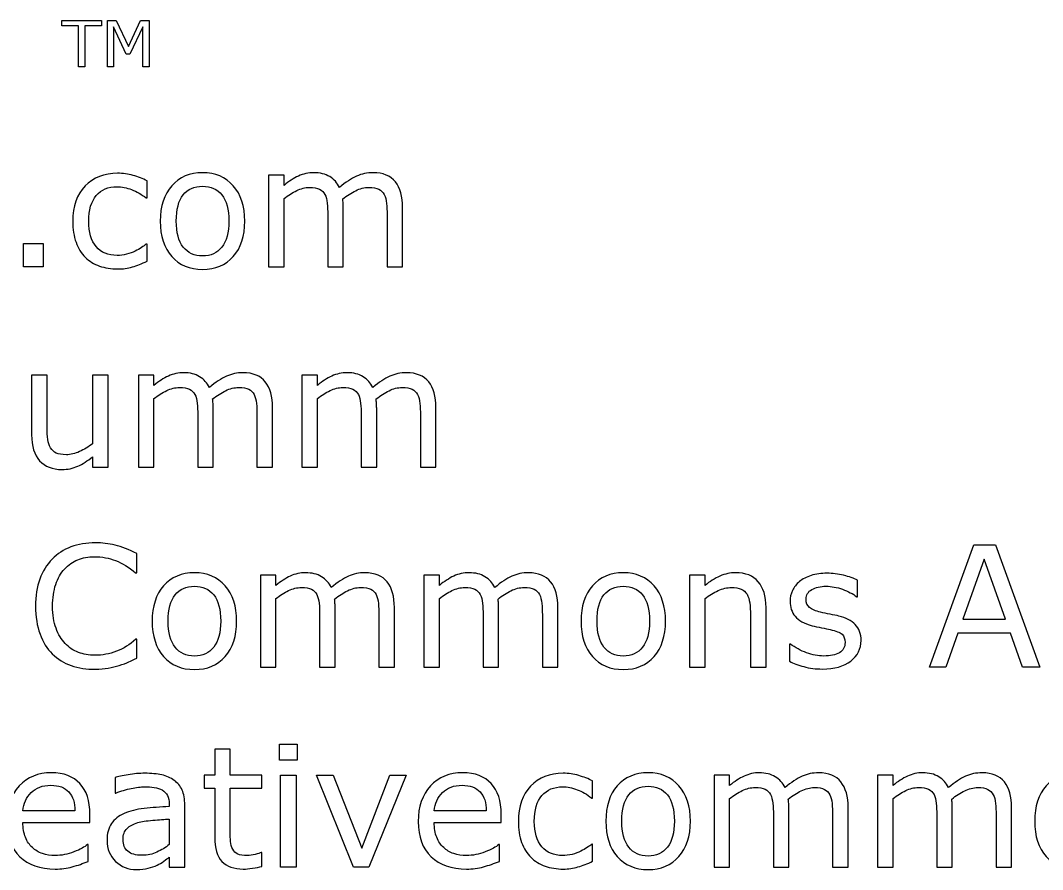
# Model space of a CAD drawing. Extents: x -419 to 481, y -215 to 497.
# Drawn here: x -386.21 to -341.14, y -110.32 to -72.88 of the extents above; entities that cross this region are included whole.
import ezdxf

# ---------------------------------------------------------------- set-up
doc = ezdxf.new("R2010")
doc.units = 0
doc.header["$MEASUREMENT"] = 0
doc.layers.add('LAYER_1_0', color=160, linetype='Continuous')

# ---------------------------------------------------------------- blocks, each defined once
blk = doc.blocks.new('AI9-BLK1')
at = {"layer": 'LAYER_1_0', "color": 7}
for points in [[(-103.307, 17.396), (-104.04, 17.396), (-104.04, 15.588), (-104.315, 15.588), (-104.315, 17.396), (-105.049, 17.396), (-105.049, 17.639), (-103.307, 17.639), (-103.307, 17.396)], [(-101.204, 15.588), (-101.479, 15.588), (-101.479, 17.355), (-102.051, 16.151), (-102.213, 16.151), (-102.78, 17.355), (-102.78, 15.588), (-103.034, 15.588), (-103.034, 17.639), (-102.663, 17.639), (-102.115, 16.495), (-101.586, 17.639), (-101.204, 17.639), (-101.204, 15.588)], [(-105.878, 6.769), (-106.738, 6.769), (-106.738, 7.805), (-105.878, 7.805), (-105.878, 6.769)], [(-61.939, -10.87), (-62.701, -10.87), (-63.226, -9.371), (-65.549, -9.371), (-66.073, -10.87), (-66.801, -10.87), (-64.846, -5.479), (-63.894, -5.479), (-61.939, -10.87)], [(-63.45, -8.753), (-64.387, -6.113), (-65.329, -8.753), (-63.45, -8.753)], [(-94.677, -14.971), (-95.449, -14.971), (-95.449, -14.265), (-94.677, -14.265), (-94.677, -14.971)], [(-94.722, -19.689), (-95.405, -19.689), (-95.405, -15.643), (-94.722, -15.643), (-94.722, -19.689)], [(-89.878, -15.643), (-91.514, -19.689), (-92.198, -19.689), (-93.824, -15.643), (-93.088, -15.643), (-91.832, -18.864), (-90.591, -15.643), (-89.878, -15.643)]]:
    blk.add_lwpolyline(points, dxfattribs=at)
for points, knots in [([(-101.298, 7.024), (-101.525, 6.915), (-101.74, 6.831), (-101.943, 6.771), (-102.147, 6.711), (-102.363, 6.681), (-102.592, 6.681), (-102.884, 6.681), (-103.151, 6.724), (-103.394, 6.809), (-103.637, 6.895), (-103.846, 7.024), (-104.019, 7.198), (-104.196, 7.371), (-104.331, 7.591), (-104.428, 7.856), (-104.524, 8.12), (-104.572, 8.43), (-104.572, 8.785), (-104.572, 9.445), (-104.391, 9.963), (-104.029, 10.339), (-103.666, 10.715), (-103.187, 10.903), (-102.592, 10.903), (-102.361, 10.903), (-102.133, 10.87), (-101.911, 10.806), (-101.688, 10.74), (-101.484, 10.661), (-101.298, 10.567), (-101.298, 10.567), (-101.298, 9.812), (-101.298, 9.812), (-101.298, 9.812), (-101.334, 9.812), (-101.334, 9.812), (-101.541, 9.971), (-101.755, 10.093), (-101.976, 10.179), (-102.196, 10.265), (-102.411, 10.308), (-102.62, 10.308), (-103.006, 10.308), (-103.31, 10.179), (-103.533, 9.921), (-103.755, 9.662), (-103.867, 9.284), (-103.867, 8.785), (-103.867, 8.3), (-103.758, 7.927), (-103.54, 7.667), (-103.322, 7.406), (-103.015, 7.276), (-102.62, 7.276), (-102.483, 7.276), (-102.343, 7.294), (-102.202, 7.329), (-102.06, 7.365), (-101.931, 7.411), (-101.818, 7.469), (-101.72, 7.519), (-101.627, 7.572), (-101.54, 7.628), (-101.453, 7.684), (-101.385, 7.732), (-101.334, 7.772), (-101.334, 7.772), (-101.298, 7.772), (-101.298, 7.772), (-101.298, 7.772), (-101.298, 7.024), (-101.298, 7.024)], [0, 0, 0, 0, 1, 1, 1, 2, 2, 2, 3, 3, 3, 4, 4, 4, 5, 5, 5, 6, 6, 6, 7, 7, 7, 8, 8, 8, 9, 9, 9, 10, 10, 10, 11, 11, 11, 12, 12, 12, 13, 13, 13, 14, 14, 14, 15, 15, 15, 16, 16, 16, 17, 17, 17, 18, 18, 18, 19, 19, 19, 20, 20, 20, 21, 21, 21, 22, 22, 22, 23, 23, 23, 24, 24, 24, 24]), ([(-96.986, 8.79), (-96.986, 8.131), (-97.155, 7.611), (-97.493, 7.23), (-97.83, 6.849), (-98.282, 6.659), (-98.848, 6.659), (-99.419, 6.659), (-99.873, 6.849), (-100.208, 7.23), (-100.544, 7.611), (-100.713, 8.131), (-100.713, 8.79), (-100.713, 9.449), (-100.544, 9.969), (-100.208, 10.351), (-99.873, 10.734), (-99.419, 10.925), (-98.848, 10.925), (-98.282, 10.925), (-97.83, 10.734), (-97.493, 10.351), (-97.155, 9.969), (-96.986, 9.449), (-96.986, 8.79)], [0, 0, 0, 0, 1, 1, 1, 2, 2, 2, 3, 3, 3, 4, 4, 4, 5, 5, 5, 6, 6, 6, 7, 7, 7, 8, 8, 8, 8]), ([(-90.031, 6.769), (-90.031, 6.769), (-90.715, 6.769), (-90.715, 6.769), (-90.715, 6.769), (-90.715, 9.07), (-90.715, 9.07), (-90.715, 9.244), (-90.723, 9.411), (-90.739, 9.573), (-90.754, 9.734), (-90.787, 9.864), (-90.838, 9.96), (-90.894, 10.063), (-90.973, 10.142), (-91.077, 10.195), (-91.181, 10.248), (-91.331, 10.275), (-91.526, 10.275), (-91.717, 10.275), (-91.908, 10.227), (-92.098, 10.132), (-92.289, 10.037), (-92.479, 9.915), (-92.67, 9.768), (-92.663, 9.713), (-92.657, 9.648), (-92.652, 9.574), (-92.647, 9.501), (-92.644, 9.428), (-92.644, 9.356), (-92.644, 9.356), (-92.644, 6.769), (-92.644, 6.769), (-92.644, 6.769), (-93.328, 6.769), (-93.328, 6.769), (-93.328, 6.769), (-93.328, 9.07), (-93.328, 9.07), (-93.328, 9.248), (-93.336, 9.418), (-93.352, 9.578), (-93.367, 9.739), (-93.4, 9.867), (-93.451, 9.964), (-93.507, 10.067), (-93.586, 10.145), (-93.69, 10.197), (-93.793, 10.249), (-93.944, 10.275), (-94.139, 10.275), (-94.325, 10.275), (-94.511, 10.229), (-94.698, 10.137), (-94.885, 10.046), (-95.072, 9.928), (-95.257, 9.786), (-95.257, 9.786), (-95.257, 6.769), (-95.257, 6.769), (-95.257, 6.769), (-95.94, 6.769), (-95.94, 6.769), (-95.94, 6.769), (-95.94, 10.815), (-95.94, 10.815), (-95.94, 10.815), (-95.257, 10.815), (-95.257, 10.815), (-95.257, 10.815), (-95.257, 10.366), (-95.257, 10.366), (-95.045, 10.541), (-94.832, 10.678), (-94.621, 10.777), (-94.41, 10.876), (-94.185, 10.925), (-93.946, 10.925), (-93.67, 10.925), (-93.437, 10.867), (-93.244, 10.752), (-93.052, 10.636), (-92.909, 10.476), (-92.815, 10.272), (-92.539, 10.502), (-92.288, 10.669), (-92.061, 10.772), (-91.834, 10.874), (-91.591, 10.925), (-91.333, 10.925), (-90.889, 10.925), (-90.561, 10.79), (-90.349, 10.521), (-90.137, 10.252), (-90.031, 9.876), (-90.031, 9.394), (-90.031, 9.394), (-90.031, 6.769), (-90.031, 6.769)], [0, 0, 0, 0, 1, 1, 1, 2, 2, 2, 3, 3, 3, 4, 4, 4, 5, 5, 5, 6, 6, 6, 7, 7, 7, 8, 8, 8, 9, 9, 9, 10, 10, 10, 11, 11, 11, 12, 12, 12, 13, 13, 13, 14, 14, 14, 15, 15, 15, 16, 16, 16, 17, 17, 17, 18, 18, 18, 19, 19, 19, 20, 20, 20, 21, 21, 21, 22, 22, 22, 23, 23, 23, 24, 24, 24, 25, 25, 25, 26, 26, 26, 27, 27, 27, 28, 28, 28, 29, 29, 29, 30, 30, 30, 31, 31, 31, 32, 32, 32, 33, 33, 33, 33]), ([(-97.692, 8.79), (-97.692, 9.31), (-97.794, 9.697), (-97.998, 9.95), (-98.202, 10.203), (-98.486, 10.33), (-98.848, 10.33), (-99.215, 10.33), (-99.5, 10.203), (-99.703, 9.95), (-99.906, 9.697), (-100.007, 9.31), (-100.007, 8.79), (-100.007, 8.286), (-99.905, 7.904), (-99.701, 7.644), (-99.497, 7.384), (-99.213, 7.254), (-98.848, 7.254), (-98.488, 7.254), (-98.205, 7.383), (-98, 7.641), (-97.795, 7.899), (-97.692, 8.282), (-97.692, 8.79)], [0, 0, 0, 0, 1, 1, 1, 2, 2, 2, 3, 3, 3, 4, 4, 4, 5, 5, 5, 6, 6, 6, 7, 7, 7, 8, 8, 8, 8]), ([(-103.011, -2.051), (-103.011, -2.051), (-103.695, -2.051), (-103.695, -2.051), (-103.695, -2.051), (-103.695, -1.6), (-103.695, -1.6), (-103.923, -1.781), (-104.142, -1.919), (-104.351, -2.016), (-104.56, -2.112), (-104.791, -2.161), (-105.043, -2.161), (-105.466, -2.161), (-105.795, -2.031), (-106.031, -1.772), (-106.267, -1.512), (-106.385, -1.131), (-106.385, -0.629), (-106.385, -0.629), (-106.385, 1.995), (-106.385, 1.995), (-106.385, 1.995), (-105.701, 1.995), (-105.701, 1.995), (-105.701, 1.995), (-105.701, -0.306), (-105.701, -0.306), (-105.701, -0.511), (-105.691, -0.686), (-105.672, -0.832), (-105.653, -0.978), (-105.612, -1.103), (-105.549, -1.206), (-105.485, -1.313), (-105.401, -1.39), (-105.298, -1.438), (-105.195, -1.486), (-105.045, -1.51), (-104.849, -1.51), (-104.674, -1.51), (-104.483, -1.465), (-104.275, -1.373), (-104.068, -1.281), (-103.874, -1.164), (-103.695, -1.022), (-103.695, -1.022), (-103.695, 1.995), (-103.695, 1.995), (-103.695, 1.995), (-103.011, 1.995), (-103.011, 1.995), (-103.011, 1.995), (-103.011, -2.051), (-103.011, -2.051)], [0, 0, 0, 0, 1, 1, 1, 2, 2, 2, 3, 3, 3, 4, 4, 4, 5, 5, 5, 6, 6, 6, 7, 7, 7, 8, 8, 8, 9, 9, 9, 10, 10, 10, 11, 11, 11, 12, 12, 12, 13, 13, 13, 14, 14, 14, 15, 15, 15, 16, 16, 16, 17, 17, 17, 18, 18, 18, 18]), ([(-95.765, -2.051), (-95.765, -2.051), (-96.449, -2.051), (-96.449, -2.051), (-96.449, -2.051), (-96.449, 0.25), (-96.449, 0.25), (-96.449, 0.424), (-96.456, 0.592), (-96.472, 0.753), (-96.488, 0.915), (-96.521, 1.044), (-96.572, 1.141), (-96.627, 1.244), (-96.707, 1.323), (-96.811, 1.376), (-96.915, 1.429), (-97.064, 1.455), (-97.259, 1.455), (-97.45, 1.455), (-97.641, 1.407), (-97.831, 1.312), (-98.022, 1.217), (-98.213, 1.096), (-98.403, 0.949), (-98.396, 0.893), (-98.39, 0.829), (-98.385, 0.755), (-98.38, 0.681), (-98.378, 0.609), (-98.378, 0.536), (-98.378, 0.536), (-98.378, -2.051), (-98.378, -2.051), (-98.378, -2.051), (-99.062, -2.051), (-99.062, -2.051), (-99.062, -2.051), (-99.062, 0.25), (-99.062, 0.25), (-99.062, 0.429), (-99.069, 0.598), (-99.085, 0.759), (-99.101, 0.919), (-99.134, 1.048), (-99.184, 1.144), (-99.24, 1.248), (-99.32, 1.325), (-99.423, 1.377), (-99.527, 1.429), (-99.677, 1.455), (-99.872, 1.455), (-100.058, 1.455), (-100.245, 1.409), (-100.431, 1.318), (-100.619, 1.226), (-100.805, 1.109), (-100.991, 0.967), (-100.991, 0.967), (-100.991, -2.051), (-100.991, -2.051), (-100.991, -2.051), (-101.674, -2.051), (-101.674, -2.051), (-101.674, -2.051), (-101.674, 1.995), (-101.674, 1.995), (-101.674, 1.995), (-100.991, 1.995), (-100.991, 1.995), (-100.991, 1.995), (-100.991, 1.547), (-100.991, 1.547), (-100.778, 1.722), (-100.566, 1.859), (-100.355, 1.958), (-100.143, 2.056), (-99.918, 2.106), (-99.679, 2.106), (-99.403, 2.106), (-99.17, 2.048), (-98.978, 1.932), (-98.785, 1.817), (-98.643, 1.657), (-98.548, 1.452), (-98.273, 1.683), (-98.022, 1.85), (-97.795, 1.952), (-97.568, 2.054), (-97.325, 2.106), (-97.066, 2.106), (-96.622, 2.106), (-96.294, 1.971), (-96.082, 1.702), (-95.871, 1.433), (-95.765, 1.057), (-95.765, 0.574), (-95.765, 0.574), (-95.765, -2.051), (-95.765, -2.051)], [0, 0, 0, 0, 1, 1, 1, 2, 2, 2, 3, 3, 3, 4, 4, 4, 5, 5, 5, 6, 6, 6, 7, 7, 7, 8, 8, 8, 9, 9, 9, 10, 10, 10, 11, 11, 11, 12, 12, 12, 13, 13, 13, 14, 14, 14, 15, 15, 15, 16, 16, 16, 17, 17, 17, 18, 18, 18, 19, 19, 19, 20, 20, 20, 21, 21, 21, 22, 22, 22, 23, 23, 23, 24, 24, 24, 25, 25, 25, 26, 26, 26, 27, 27, 27, 28, 28, 28, 29, 29, 29, 30, 30, 30, 31, 31, 31, 32, 32, 32, 33, 33, 33, 33]), ([(-88.56, -2.051), (-88.56, -2.051), (-89.243, -2.051), (-89.243, -2.051), (-89.243, -2.051), (-89.243, 0.25), (-89.243, 0.25), (-89.243, 0.424), (-89.251, 0.592), (-89.267, 0.753), (-89.282, 0.915), (-89.315, 1.044), (-89.366, 1.141), (-89.422, 1.244), (-89.502, 1.323), (-89.605, 1.376), (-89.709, 1.429), (-89.858, 1.455), (-90.053, 1.455), (-90.244, 1.455), (-90.435, 1.407), (-90.625, 1.312), (-90.816, 1.217), (-91.007, 1.096), (-91.197, 0.949), (-91.19, 0.893), (-91.184, 0.829), (-91.179, 0.755), (-91.174, 0.681), (-91.172, 0.609), (-91.172, 0.536), (-91.172, 0.536), (-91.172, -2.051), (-91.172, -2.051), (-91.172, -2.051), (-91.856, -2.051), (-91.856, -2.051), (-91.856, -2.051), (-91.856, 0.25), (-91.856, 0.25), (-91.856, 0.429), (-91.863, 0.598), (-91.879, 0.759), (-91.895, 0.919), (-91.928, 1.048), (-91.979, 1.144), (-92.034, 1.248), (-92.114, 1.325), (-92.218, 1.377), (-92.322, 1.429), (-92.471, 1.455), (-92.666, 1.455), (-92.852, 1.455), (-93.039, 1.409), (-93.226, 1.318), (-93.413, 1.226), (-93.599, 1.109), (-93.785, 0.967), (-93.785, 0.967), (-93.785, -2.051), (-93.785, -2.051), (-93.785, -2.051), (-94.469, -2.051), (-94.469, -2.051), (-94.469, -2.051), (-94.469, 1.995), (-94.469, 1.995), (-94.469, 1.995), (-93.785, 1.995), (-93.785, 1.995), (-93.785, 1.995), (-93.785, 1.547), (-93.785, 1.547), (-93.572, 1.722), (-93.361, 1.859), (-93.149, 1.958), (-92.938, 2.056), (-92.712, 2.106), (-92.473, 2.106), (-92.198, 2.106), (-91.964, 2.048), (-91.772, 1.932), (-91.58, 1.817), (-91.437, 1.657), (-91.343, 1.452), (-91.067, 1.683), (-90.816, 1.85), (-90.589, 1.952), (-90.362, 2.054), (-90.119, 2.106), (-89.86, 2.106), (-89.416, 2.106), (-89.088, 1.971), (-88.877, 1.702), (-88.665, 1.433), (-88.56, 1.057), (-88.56, 0.574), (-88.56, 0.574), (-88.56, -2.051), (-88.56, -2.051)], [0, 0, 0, 0, 1, 1, 1, 2, 2, 2, 3, 3, 3, 4, 4, 4, 5, 5, 5, 6, 6, 6, 7, 7, 7, 8, 8, 8, 9, 9, 9, 10, 10, 10, 11, 11, 11, 12, 12, 12, 13, 13, 13, 14, 14, 14, 15, 15, 15, 16, 16, 16, 17, 17, 17, 18, 18, 18, 19, 19, 19, 20, 20, 20, 21, 21, 21, 22, 22, 22, 23, 23, 23, 24, 24, 24, 25, 25, 25, 26, 26, 26, 27, 27, 27, 28, 28, 28, 29, 29, 29, 30, 30, 30, 31, 31, 31, 32, 32, 32, 33, 33, 33, 33]), ([(-101.745, -10.482), (-101.878, -10.54), (-101.998, -10.594), (-102.105, -10.645), (-102.213, -10.695), (-102.353, -10.748), (-102.527, -10.803), (-102.673, -10.849), (-102.833, -10.888), (-103.006, -10.921), (-103.178, -10.953), (-103.368, -10.969), (-103.575, -10.969), (-103.965, -10.969), (-104.32, -10.914), (-104.64, -10.805), (-104.959, -10.695), (-105.237, -10.523), (-105.473, -10.289), (-105.704, -10.061), (-105.885, -9.77), (-106.015, -9.416), (-106.145, -9.063), (-106.21, -8.653), (-106.21, -8.185), (-106.21, -7.742), (-106.148, -7.346), (-106.023, -6.996), (-105.897, -6.647), (-105.716, -6.351), (-105.48, -6.111), (-105.251, -5.877), (-104.975, -5.699), (-104.65, -5.575), (-104.326, -5.453), (-103.967, -5.391), (-103.571, -5.391), (-103.282, -5.391), (-102.993, -5.426), (-102.705, -5.496), (-102.417, -5.566), (-102.097, -5.689), (-101.745, -5.865), (-101.745, -5.865), (-101.745, -6.714), (-101.745, -6.714), (-101.745, -6.714), (-101.8, -6.714), (-101.8, -6.714), (-102.096, -6.468), (-102.39, -6.289), (-102.681, -6.177), (-102.972, -6.064), (-103.284, -6.008), (-103.616, -6.008), (-103.888, -6.008), (-104.133, -6.052), (-104.351, -6.14), (-104.568, -6.228), (-104.763, -6.364), (-104.933, -6.55), (-105.1, -6.73), (-105.229, -6.958), (-105.322, -7.234), (-105.414, -7.51), (-105.461, -7.828), (-105.461, -8.189), (-105.461, -8.567), (-105.41, -8.892), (-105.308, -9.164), (-105.205, -9.436), (-105.073, -9.658), (-104.912, -9.829), (-104.743, -10.006), (-104.547, -10.138), (-104.322, -10.224), (-104.097, -10.309), (-103.859, -10.352), (-103.608, -10.352), (-103.265, -10.352), (-102.942, -10.293), (-102.641, -10.175), (-102.34, -10.058), (-102.059, -9.882), (-101.796, -9.646), (-101.796, -9.646), (-101.745, -9.646), (-101.745, -9.646), (-101.745, -9.646), (-101.745, -10.482), (-101.745, -10.482)], [0, 0, 0, 0, 1, 1, 1, 2, 2, 2, 3, 3, 3, 4, 4, 4, 5, 5, 5, 6, 6, 6, 7, 7, 7, 8, 8, 8, 9, 9, 9, 10, 10, 10, 11, 11, 11, 12, 12, 12, 13, 13, 13, 14, 14, 14, 15, 15, 15, 16, 16, 16, 17, 17, 17, 18, 18, 18, 19, 19, 19, 20, 20, 20, 21, 21, 21, 22, 22, 22, 23, 23, 23, 24, 24, 24, 25, 25, 25, 26, 26, 26, 27, 27, 27, 28, 28, 28, 29, 29, 29, 30, 30, 30, 30]), ([(-97.345, -8.849), (-97.345, -9.507), (-97.513, -10.028), (-97.85, -10.409), (-98.188, -10.79), (-98.64, -10.98), (-99.206, -10.98), (-99.777, -10.98), (-100.23, -10.79), (-100.566, -10.409), (-100.903, -10.028), (-101.071, -9.507), (-101.071, -8.849), (-101.071, -8.19), (-100.903, -7.67), (-100.566, -7.287), (-100.23, -6.905), (-99.777, -6.714), (-99.206, -6.714), (-98.64, -6.714), (-98.188, -6.905), (-97.85, -7.287), (-97.513, -7.67), (-97.345, -8.19), (-97.345, -8.849)], [0, 0, 0, 0, 1, 1, 1, 2, 2, 2, 3, 3, 3, 4, 4, 4, 5, 5, 5, 6, 6, 6, 7, 7, 7, 8, 8, 8, 8]), ([(-90.39, -10.87), (-90.39, -10.87), (-91.073, -10.87), (-91.073, -10.87), (-91.073, -10.87), (-91.073, -8.569), (-91.073, -8.569), (-91.073, -8.395), (-91.081, -8.228), (-91.097, -8.066), (-91.112, -7.905), (-91.146, -7.775), (-91.197, -7.679), (-91.252, -7.575), (-91.332, -7.497), (-91.436, -7.444), (-91.539, -7.391), (-91.688, -7.364), (-91.884, -7.364), (-92.075, -7.364), (-92.265, -7.412), (-92.456, -7.507), (-92.647, -7.602), (-92.837, -7.724), (-93.028, -7.871), (-93.02, -7.926), (-93.015, -7.991), (-93.01, -8.065), (-93.005, -8.138), (-93.002, -8.211), (-93.002, -8.283), (-93.002, -8.283), (-93.002, -10.87), (-93.002, -10.87), (-93.002, -10.87), (-93.686, -10.87), (-93.686, -10.87), (-93.686, -10.87), (-93.686, -8.569), (-93.686, -8.569), (-93.686, -8.391), (-93.694, -8.221), (-93.709, -8.06), (-93.725, -7.9), (-93.758, -7.772), (-93.809, -7.675), (-93.864, -7.572), (-93.944, -7.494), (-94.048, -7.442), (-94.152, -7.39), (-94.301, -7.364), (-94.497, -7.364), (-94.683, -7.364), (-94.869, -7.41), (-95.056, -7.502), (-95.243, -7.593), (-95.43, -7.71), (-95.615, -7.852), (-95.615, -7.852), (-95.615, -10.87), (-95.615, -10.87), (-95.615, -10.87), (-96.299, -10.87), (-96.299, -10.87), (-96.299, -10.87), (-96.299, -6.824), (-96.299, -6.824), (-96.299, -6.824), (-95.615, -6.824), (-95.615, -6.824), (-95.615, -6.824), (-95.615, -7.273), (-95.615, -7.273), (-95.403, -7.098), (-95.191, -6.96), (-94.979, -6.862), (-94.768, -6.763), (-94.542, -6.714), (-94.303, -6.714), (-94.028, -6.714), (-93.794, -6.772), (-93.603, -6.887), (-93.41, -7.003), (-93.267, -7.163), (-93.173, -7.367), (-92.898, -7.137), (-92.646, -6.97), (-92.42, -6.867), (-92.192, -6.765), (-91.95, -6.714), (-91.691, -6.714), (-91.246, -6.714), (-90.918, -6.849), (-90.707, -7.118), (-90.496, -7.387), (-90.39, -7.762), (-90.39, -8.245), (-90.39, -8.245), (-90.39, -10.87), (-90.39, -10.87)], [0, 0, 0, 0, 1, 1, 1, 2, 2, 2, 3, 3, 3, 4, 4, 4, 5, 5, 5, 6, 6, 6, 7, 7, 7, 8, 8, 8, 9, 9, 9, 10, 10, 10, 11, 11, 11, 12, 12, 12, 13, 13, 13, 14, 14, 14, 15, 15, 15, 16, 16, 16, 17, 17, 17, 18, 18, 18, 19, 19, 19, 20, 20, 20, 21, 21, 21, 22, 22, 22, 23, 23, 23, 24, 24, 24, 25, 25, 25, 26, 26, 26, 27, 27, 27, 28, 28, 28, 29, 29, 29, 30, 30, 30, 31, 31, 31, 32, 32, 32, 33, 33, 33, 33]), ([(-83.184, -10.87), (-83.184, -10.87), (-83.867, -10.87), (-83.867, -10.87), (-83.867, -10.87), (-83.867, -8.569), (-83.867, -8.569), (-83.867, -8.395), (-83.876, -8.228), (-83.891, -8.066), (-83.907, -7.905), (-83.94, -7.775), (-83.991, -7.679), (-84.046, -7.575), (-84.126, -7.497), (-84.23, -7.444), (-84.333, -7.391), (-84.483, -7.364), (-84.678, -7.364), (-84.869, -7.364), (-85.059, -7.412), (-85.25, -7.507), (-85.441, -7.602), (-85.631, -7.724), (-85.822, -7.871), (-85.815, -7.926), (-85.809, -7.991), (-85.804, -8.065), (-85.799, -8.138), (-85.797, -8.211), (-85.797, -8.283), (-85.797, -8.283), (-85.797, -10.87), (-85.797, -10.87), (-85.797, -10.87), (-86.48, -10.87), (-86.48, -10.87), (-86.48, -10.87), (-86.48, -8.569), (-86.48, -8.569), (-86.48, -8.391), (-86.488, -8.221), (-86.504, -8.06), (-86.519, -7.9), (-86.553, -7.772), (-86.603, -7.675), (-86.659, -7.572), (-86.739, -7.494), (-86.843, -7.442), (-86.946, -7.39), (-87.095, -7.364), (-87.291, -7.364), (-87.477, -7.364), (-87.663, -7.41), (-87.851, -7.502), (-88.037, -7.593), (-88.224, -7.71), (-88.409, -7.852), (-88.409, -7.852), (-88.409, -10.87), (-88.409, -10.87), (-88.409, -10.87), (-89.093, -10.87), (-89.093, -10.87), (-89.093, -10.87), (-89.093, -6.824), (-89.093, -6.824), (-89.093, -6.824), (-88.409, -6.824), (-88.409, -6.824), (-88.409, -6.824), (-88.409, -7.273), (-88.409, -7.273), (-88.197, -7.098), (-87.985, -6.96), (-87.773, -6.862), (-87.562, -6.763), (-87.337, -6.714), (-87.098, -6.714), (-86.823, -6.714), (-86.588, -6.772), (-86.397, -6.887), (-86.205, -7.003), (-86.061, -7.163), (-85.967, -7.367), (-85.692, -7.137), (-85.44, -6.97), (-85.214, -6.867), (-84.986, -6.765), (-84.744, -6.714), (-84.485, -6.714), (-84.04, -6.714), (-83.712, -6.849), (-83.501, -7.118), (-83.29, -7.387), (-83.184, -7.762), (-83.184, -8.245), (-83.184, -8.245), (-83.184, -10.87), (-83.184, -10.87)], [0, 0, 0, 0, 1, 1, 1, 2, 2, 2, 3, 3, 3, 4, 4, 4, 5, 5, 5, 6, 6, 6, 7, 7, 7, 8, 8, 8, 9, 9, 9, 10, 10, 10, 11, 11, 11, 12, 12, 12, 13, 13, 13, 14, 14, 14, 15, 15, 15, 16, 16, 16, 17, 17, 17, 18, 18, 18, 19, 19, 19, 20, 20, 20, 21, 21, 21, 22, 22, 22, 23, 23, 23, 24, 24, 24, 25, 25, 25, 26, 26, 26, 27, 27, 27, 28, 28, 28, 29, 29, 29, 30, 30, 30, 31, 31, 31, 32, 32, 32, 33, 33, 33, 33]), ([(-78.437, -8.849), (-78.437, -9.507), (-78.605, -10.028), (-78.943, -10.409), (-79.28, -10.79), (-79.732, -10.98), (-80.298, -10.98), (-80.869, -10.98), (-81.323, -10.79), (-81.658, -10.409), (-81.995, -10.028), (-82.163, -9.507), (-82.163, -8.849), (-82.163, -8.19), (-81.995, -7.67), (-81.658, -7.287), (-81.323, -6.905), (-80.869, -6.714), (-80.298, -6.714), (-79.732, -6.714), (-79.28, -6.905), (-78.943, -7.287), (-78.605, -7.67), (-78.437, -8.19), (-78.437, -8.849)], [0, 0, 0, 0, 1, 1, 1, 2, 2, 2, 3, 3, 3, 4, 4, 4, 5, 5, 5, 6, 6, 6, 7, 7, 7, 8, 8, 8, 8]), ([(-74.006, -10.87), (-74.006, -10.87), (-74.69, -10.87), (-74.69, -10.87), (-74.69, -10.87), (-74.69, -8.569), (-74.69, -8.569), (-74.69, -8.383), (-74.701, -8.209), (-74.722, -8.046), (-74.744, -7.883), (-74.783, -7.756), (-74.841, -7.664), (-74.901, -7.563), (-74.987, -7.488), (-75.1, -7.438), (-75.213, -7.389), (-75.359, -7.364), (-75.539, -7.364), (-75.723, -7.364), (-75.916, -7.41), (-76.117, -7.502), (-76.319, -7.593), (-76.512, -7.71), (-76.696, -7.852), (-76.696, -7.852), (-76.696, -10.87), (-76.696, -10.87), (-76.696, -10.87), (-77.38, -10.87), (-77.38, -10.87), (-77.38, -10.87), (-77.38, -6.824), (-77.38, -6.824), (-77.38, -6.824), (-76.696, -6.824), (-76.696, -6.824), (-76.696, -6.824), (-76.696, -7.275), (-76.696, -7.275), (-76.485, -7.099), (-76.266, -6.962), (-76.04, -6.862), (-75.814, -6.763), (-75.582, -6.714), (-75.344, -6.714), (-74.909, -6.714), (-74.577, -6.845), (-74.349, -7.108), (-74.121, -7.371), (-74.006, -7.75), (-74.006, -8.245), (-74.006, -8.245), (-74.006, -10.87), (-74.006, -10.87)], [0, 0, 0, 0, 1, 1, 1, 2, 2, 2, 3, 3, 3, 4, 4, 4, 5, 5, 5, 6, 6, 6, 7, 7, 7, 8, 8, 8, 9, 9, 9, 10, 10, 10, 11, 11, 11, 12, 12, 12, 13, 13, 13, 14, 14, 14, 15, 15, 15, 16, 16, 16, 17, 17, 17, 18, 18, 18, 18]), ([(-69.814, -9.7), (-69.814, -10.068), (-69.967, -10.369), (-70.272, -10.605), (-70.576, -10.841), (-70.992, -10.958), (-71.519, -10.958), (-71.818, -10.958), (-72.091, -10.923), (-72.341, -10.852), (-72.59, -10.781), (-72.799, -10.703), (-72.967, -10.618), (-72.967, -10.618), (-72.967, -9.856), (-72.967, -9.856), (-72.967, -9.856), (-72.931, -9.856), (-72.931, -9.856), (-72.718, -10.018), (-72.481, -10.146), (-72.22, -10.242), (-71.959, -10.337), (-71.708, -10.385), (-71.469, -10.385), (-71.172, -10.385), (-70.939, -10.337), (-70.772, -10.241), (-70.604, -10.145), (-70.52, -9.993), (-70.52, -9.786), (-70.52, -9.628), (-70.565, -9.507), (-70.656, -9.426), (-70.747, -9.344), (-70.922, -9.275), (-71.18, -9.217), (-71.276, -9.195), (-71.401, -9.17), (-71.555, -9.141), (-71.71, -9.112), (-71.85, -9.081), (-71.976, -9.047), (-72.328, -8.953), (-72.578, -8.816), (-72.725, -8.634), (-72.872, -8.453), (-72.945, -8.23), (-72.945, -7.965), (-72.945, -7.8), (-72.911, -7.644), (-72.842, -7.497), (-72.774, -7.35), (-72.669, -7.219), (-72.53, -7.103), (-72.395, -6.99), (-72.224, -6.901), (-72.015, -6.835), (-71.807, -6.769), (-71.574, -6.736), (-71.316, -6.736), (-71.075, -6.736), (-70.832, -6.766), (-70.584, -6.825), (-70.338, -6.884), (-70.132, -6.957), (-69.969, -7.041), (-69.969, -7.041), (-69.969, -7.772), (-69.969, -7.772), (-69.969, -7.772), (-70.005, -7.772), (-70.005, -7.772), (-70.177, -7.642), (-70.387, -7.533), (-70.633, -7.443), (-70.88, -7.354), (-71.123, -7.309), (-71.36, -7.309), (-71.606, -7.309), (-71.814, -7.357), (-71.985, -7.451), (-72.155, -7.546), (-72.24, -7.688), (-72.24, -7.875), (-72.24, -8.041), (-72.189, -8.166), (-72.085, -8.25), (-71.985, -8.335), (-71.823, -8.403), (-71.597, -8.456), (-71.473, -8.485), (-71.334, -8.514), (-71.18, -8.542), (-71.025, -8.571), (-70.897, -8.598), (-70.794, -8.622), (-70.48, -8.694), (-70.239, -8.818), (-70.069, -8.993), (-69.9, -9.171), (-69.814, -9.407), (-69.814, -9.7)], [0, 0, 0, 0, 1, 1, 1, 2, 2, 2, 3, 3, 3, 4, 4, 4, 5, 5, 5, 6, 6, 6, 7, 7, 7, 8, 8, 8, 9, 9, 9, 10, 10, 10, 11, 11, 11, 12, 12, 12, 13, 13, 13, 14, 14, 14, 15, 15, 15, 16, 16, 16, 17, 17, 17, 18, 18, 18, 19, 19, 19, 20, 20, 20, 21, 21, 21, 22, 22, 22, 23, 23, 23, 24, 24, 24, 25, 25, 25, 26, 26, 26, 27, 27, 27, 28, 28, 28, 29, 29, 29, 30, 30, 30, 31, 31, 31, 32, 32, 32, 33, 33, 33, 34, 34, 34, 34]), ([(-98.05, -8.849), (-98.05, -8.329), (-98.152, -7.942), (-98.356, -7.689), (-98.56, -7.436), (-98.843, -7.309), (-99.206, -7.309), (-99.573, -7.309), (-99.858, -7.436), (-100.061, -7.689), (-100.264, -7.942), (-100.365, -8.329), (-100.365, -8.849), (-100.365, -9.352), (-100.263, -9.734), (-100.059, -9.995), (-99.855, -10.255), (-99.571, -10.385), (-99.206, -10.385), (-98.846, -10.385), (-98.563, -10.256), (-98.358, -9.998), (-98.153, -9.74), (-98.05, -9.357), (-98.05, -8.849)], [0, 0, 0, 0, 1, 1, 1, 2, 2, 2, 3, 3, 3, 4, 4, 4, 5, 5, 5, 6, 6, 6, 7, 7, 7, 8, 8, 8, 8]), ([(-79.142, -8.849), (-79.142, -8.329), (-79.244, -7.942), (-79.448, -7.689), (-79.652, -7.436), (-79.936, -7.309), (-80.298, -7.309), (-80.666, -7.309), (-80.95, -7.436), (-81.153, -7.689), (-81.356, -7.942), (-81.457, -8.329), (-81.457, -8.849), (-81.457, -9.352), (-81.355, -9.734), (-81.151, -9.995), (-80.947, -10.255), (-80.663, -10.385), (-80.298, -10.385), (-79.938, -10.385), (-79.655, -10.256), (-79.45, -9.998), (-79.245, -9.74), (-79.142, -9.357), (-79.142, -8.849)], [0, 0, 0, 0, 1, 1, 1, 2, 2, 2, 3, 3, 3, 4, 4, 4, 5, 5, 5, 6, 6, 6, 7, 7, 7, 8, 8, 8, 8]), ([(-96.23, -19.662), (-96.357, -19.696), (-96.497, -19.724), (-96.647, -19.745), (-96.798, -19.767), (-96.933, -19.778), (-97.051, -19.778), (-97.463, -19.778), (-97.777, -19.666), (-97.992, -19.444), (-98.206, -19.221), (-98.313, -18.864), (-98.313, -18.373), (-98.313, -18.373), (-98.313, -16.217), (-98.313, -16.217), (-98.313, -16.217), (-98.776, -16.217), (-98.776, -16.217), (-98.776, -16.217), (-98.776, -15.643), (-98.776, -15.643), (-98.776, -15.643), (-98.313, -15.643), (-98.313, -15.643), (-98.313, -15.643), (-98.313, -14.486), (-98.313, -14.486), (-98.313, -14.486), (-97.63, -14.486), (-97.63, -14.486), (-97.63, -14.486), (-97.63, -15.643), (-97.63, -15.643), (-97.63, -15.643), (-96.23, -15.643), (-96.23, -15.643), (-96.23, -15.643), (-96.23, -16.217), (-96.23, -16.217), (-96.23, -16.217), (-97.63, -16.217), (-97.63, -16.217), (-97.63, -16.217), (-97.63, -18.066), (-97.63, -18.066), (-97.63, -18.28), (-97.625, -18.446), (-97.615, -18.566), (-97.606, -18.686), (-97.572, -18.798), (-97.514, -18.902), (-97.462, -18.999), (-97.389, -19.07), (-97.296, -19.115), (-97.203, -19.16), (-97.062, -19.182), (-96.872, -19.182), (-96.762, -19.182), (-96.646, -19.166), (-96.525, -19.133), (-96.405, -19.1), (-96.319, -19.072), (-96.266, -19.05), (-96.266, -19.05), (-96.23, -19.05), (-96.23, -19.05), (-96.23, -19.05), (-96.23, -19.662), (-96.23, -19.662)], [0, 0, 0, 0, 1, 1, 1, 2, 2, 2, 3, 3, 3, 4, 4, 4, 5, 5, 5, 6, 6, 6, 7, 7, 7, 8, 8, 8, 9, 9, 9, 10, 10, 10, 11, 11, 11, 12, 12, 12, 13, 13, 13, 14, 14, 14, 15, 15, 15, 16, 16, 16, 17, 17, 17, 18, 18, 18, 19, 19, 19, 20, 20, 20, 21, 21, 21, 22, 22, 22, 23, 23, 23, 23]), ([(-103.813, -17.727), (-103.813, -17.727), (-106.768, -17.727), (-106.768, -17.727), (-106.768, -17.976), (-106.731, -18.194), (-106.657, -18.379), (-106.582, -18.564), (-106.48, -18.715), (-106.351, -18.834), (-106.227, -18.95), (-106.079, -19.037), (-105.908, -19.095), (-105.736, -19.153), (-105.548, -19.182), (-105.342, -19.182), (-105.069, -19.182), (-104.794, -19.128), (-104.517, -19.019), (-104.241, -18.91), (-104.044, -18.803), (-103.927, -18.697), (-103.927, -18.697), (-103.89, -18.697), (-103.89, -18.697), (-103.89, -18.697), (-103.89, -19.438), (-103.89, -19.438), (-104.119, -19.534), (-104.353, -19.615), (-104.591, -19.68), (-104.829, -19.745), (-105.08, -19.778), (-105.343, -19.778), (-106.012, -19.778), (-106.535, -19.596), (-106.91, -19.234), (-107.286, -18.871), (-107.473, -18.356), (-107.473, -17.688), (-107.473, -17.027), (-107.293, -16.503), (-106.934, -16.115), (-106.574, -15.727), (-106.101, -15.533), (-105.514, -15.533), (-104.97, -15.533), (-104.55, -15.692), (-104.255, -16.009), (-103.961, -16.326), (-103.813, -16.776), (-103.813, -17.359), (-103.813, -17.359), (-103.813, -17.727), (-103.813, -17.727)], [0, 0, 0, 0, 1, 1, 1, 2, 2, 2, 3, 3, 3, 4, 4, 4, 5, 5, 5, 6, 6, 6, 7, 7, 7, 8, 8, 8, 9, 9, 9, 10, 10, 10, 11, 11, 11, 12, 12, 12, 13, 13, 13, 14, 14, 14, 15, 15, 15, 16, 16, 16, 17, 17, 17, 18, 18, 18, 18]), ([(-99.631, -19.689), (-99.631, -19.689), (-100.315, -19.689), (-100.315, -19.689), (-100.315, -19.689), (-100.315, -19.258), (-100.315, -19.258), (-100.376, -19.299), (-100.456, -19.356), (-100.558, -19.429), (-100.66, -19.503), (-100.759, -19.561), (-100.856, -19.604), (-100.969, -19.66), (-101.098, -19.706), (-101.244, -19.743), (-101.391, -19.781), (-101.563, -19.8), (-101.76, -19.8), (-102.122, -19.8), (-102.43, -19.679), (-102.682, -19.438), (-102.934, -19.198), (-103.06, -18.89), (-103.06, -18.517), (-103.06, -18.211), (-102.995, -17.964), (-102.864, -17.775), (-102.733, -17.585), (-102.546, -17.437), (-102.303, -17.328), (-102.059, -17.22), (-101.765, -17.147), (-101.422, -17.108), (-101.078, -17.07), (-100.709, -17.041), (-100.315, -17.022), (-100.315, -17.022), (-100.315, -16.916), (-100.315, -16.916), (-100.315, -16.761), (-100.343, -16.633), (-100.396, -16.532), (-100.451, -16.43), (-100.528, -16.35), (-100.629, -16.292), (-100.726, -16.236), (-100.841, -16.199), (-100.976, -16.18), (-101.11, -16.161), (-101.251, -16.151), (-101.397, -16.151), (-101.576, -16.151), (-101.774, -16.174), (-101.993, -16.221), (-102.212, -16.269), (-102.439, -16.337), (-102.671, -16.426), (-102.671, -16.426), (-102.707, -16.426), (-102.707, -16.426), (-102.707, -16.426), (-102.707, -15.739), (-102.707, -15.739), (-102.575, -15.703), (-102.383, -15.663), (-102.132, -15.62), (-101.881, -15.577), (-101.634, -15.555), (-101.391, -15.555), (-101.106, -15.555), (-100.858, -15.579), (-100.647, -15.626), (-100.436, -15.673), (-100.253, -15.753), (-100.099, -15.866), (-99.946, -15.977), (-99.831, -16.12), (-99.751, -16.296), (-99.671, -16.472), (-99.631, -16.69), (-99.631, -16.95), (-99.631, -16.95), (-99.631, -19.689), (-99.631, -19.689)], [0, 0, 0, 0, 1, 1, 1, 2, 2, 2, 3, 3, 3, 4, 4, 4, 5, 5, 5, 6, 6, 6, 7, 7, 7, 8, 8, 8, 9, 9, 9, 10, 10, 10, 11, 11, 11, 12, 12, 12, 13, 13, 13, 14, 14, 14, 15, 15, 15, 16, 16, 16, 17, 17, 17, 18, 18, 18, 19, 19, 19, 20, 20, 20, 21, 21, 21, 22, 22, 22, 23, 23, 23, 24, 24, 24, 25, 25, 25, 26, 26, 26, 27, 27, 27, 28, 28, 28, 28]), ([(-85.68, -17.727), (-85.68, -17.727), (-88.634, -17.727), (-88.634, -17.727), (-88.634, -17.976), (-88.597, -18.194), (-88.523, -18.379), (-88.449, -18.564), (-88.347, -18.715), (-88.217, -18.834), (-88.093, -18.95), (-87.945, -19.037), (-87.774, -19.095), (-87.603, -19.153), (-87.414, -19.182), (-87.208, -19.182), (-86.935, -19.182), (-86.66, -19.128), (-86.384, -19.019), (-86.107, -18.91), (-85.91, -18.803), (-85.793, -18.697), (-85.793, -18.697), (-85.757, -18.697), (-85.757, -18.697), (-85.757, -18.697), (-85.757, -19.438), (-85.757, -19.438), (-85.985, -19.534), (-86.219, -19.615), (-86.457, -19.68), (-86.696, -19.745), (-86.947, -19.778), (-87.208, -19.778), (-87.878, -19.778), (-88.4, -19.596), (-88.776, -19.234), (-89.152, -18.871), (-89.34, -18.356), (-89.34, -17.688), (-89.34, -17.027), (-89.16, -16.503), (-88.8, -16.115), (-88.44, -15.727), (-87.967, -15.533), (-87.38, -15.533), (-86.836, -15.533), (-86.417, -15.692), (-86.122, -16.009), (-85.827, -16.326), (-85.68, -16.776), (-85.68, -17.359), (-85.68, -17.359), (-85.68, -17.727), (-85.68, -17.727)], [0, 0, 0, 0, 1, 1, 1, 2, 2, 2, 3, 3, 3, 4, 4, 4, 5, 5, 5, 6, 6, 6, 7, 7, 7, 8, 8, 8, 9, 9, 9, 10, 10, 10, 11, 11, 11, 12, 12, 12, 13, 13, 13, 14, 14, 14, 15, 15, 15, 16, 16, 16, 17, 17, 17, 18, 18, 18, 18]), ([(-81.652, -19.434), (-81.879, -19.543), (-82.094, -19.627), (-82.297, -19.687), (-82.501, -19.748), (-82.717, -19.778), (-82.946, -19.778), (-83.238, -19.778), (-83.505, -19.735), (-83.748, -19.649), (-83.991, -19.564), (-84.2, -19.434), (-84.374, -19.26), (-84.55, -19.087), (-84.686, -18.868), (-84.782, -18.603), (-84.878, -18.338), (-84.926, -18.028), (-84.926, -17.674), (-84.926, -17.014), (-84.745, -16.495), (-84.383, -16.119), (-84.02, -15.743), (-83.541, -15.555), (-82.946, -15.555), (-82.715, -15.555), (-82.488, -15.588), (-82.265, -15.653), (-82.042, -15.718), (-81.838, -15.797), (-81.652, -15.891), (-81.652, -15.891), (-81.652, -16.647), (-81.652, -16.647), (-81.652, -16.647), (-81.689, -16.647), (-81.689, -16.647), (-81.895, -16.487), (-82.109, -16.365), (-82.33, -16.279), (-82.55, -16.194), (-82.765, -16.151), (-82.974, -16.151), (-83.36, -16.151), (-83.664, -16.28), (-83.887, -16.537), (-84.11, -16.796), (-84.221, -17.174), (-84.221, -17.674), (-84.221, -18.159), (-84.112, -18.531), (-83.894, -18.792), (-83.676, -19.052), (-83.37, -19.182), (-82.974, -19.182), (-82.837, -19.182), (-82.697, -19.165), (-82.556, -19.129), (-82.414, -19.093), (-82.286, -19.047), (-82.172, -18.99), (-82.074, -18.939), (-81.981, -18.887), (-81.894, -18.831), (-81.808, -18.775), (-81.739, -18.727), (-81.689, -18.686), (-81.689, -18.686), (-81.652, -18.686), (-81.652, -18.686), (-81.652, -18.686), (-81.652, -19.434), (-81.652, -19.434)], [0, 0, 0, 0, 1, 1, 1, 2, 2, 2, 3, 3, 3, 4, 4, 4, 5, 5, 5, 6, 6, 6, 7, 7, 7, 8, 8, 8, 9, 9, 9, 10, 10, 10, 11, 11, 11, 12, 12, 12, 13, 13, 13, 14, 14, 14, 15, 15, 15, 16, 16, 16, 17, 17, 17, 18, 18, 18, 19, 19, 19, 20, 20, 20, 21, 21, 21, 22, 22, 22, 23, 23, 23, 24, 24, 24, 24]), ([(-77.34, -17.668), (-77.34, -18.327), (-77.509, -18.847), (-77.847, -19.228), (-78.184, -19.609), (-78.636, -19.8), (-79.202, -19.8), (-79.773, -19.8), (-80.227, -19.609), (-80.563, -19.228), (-80.899, -18.847), (-81.067, -18.327), (-81.067, -17.668), (-81.067, -17.009), (-80.899, -16.489), (-80.563, -16.107), (-80.227, -15.724), (-79.773, -15.533), (-79.202, -15.533), (-78.636, -15.533), (-78.184, -15.724), (-77.847, -16.107), (-77.509, -16.489), (-77.34, -17.009), (-77.34, -17.668)], [0, 0, 0, 0, 1, 1, 1, 2, 2, 2, 3, 3, 3, 4, 4, 4, 5, 5, 5, 6, 6, 6, 7, 7, 7, 8, 8, 8, 8]), ([(-70.386, -19.689), (-70.386, -19.689), (-71.07, -19.689), (-71.07, -19.689), (-71.07, -19.689), (-71.07, -17.388), (-71.07, -17.388), (-71.07, -17.215), (-71.077, -17.047), (-71.093, -16.885), (-71.109, -16.724), (-71.142, -16.595), (-71.192, -16.498), (-71.248, -16.395), (-71.328, -16.316), (-71.431, -16.263), (-71.535, -16.21), (-71.685, -16.184), (-71.88, -16.184), (-72.071, -16.184), (-72.262, -16.232), (-72.452, -16.327), (-72.643, -16.422), (-72.833, -16.543), (-73.024, -16.69), (-73.017, -16.746), (-73.011, -16.81), (-73.006, -16.884), (-73.001, -16.957), (-72.999, -17.03), (-72.999, -17.102), (-72.999, -17.102), (-72.999, -19.689), (-72.999, -19.689), (-72.999, -19.689), (-73.682, -19.689), (-73.682, -19.689), (-73.682, -19.689), (-73.682, -17.388), (-73.682, -17.388), (-73.682, -17.21), (-73.69, -17.04), (-73.706, -16.88), (-73.722, -16.72), (-73.755, -16.591), (-73.805, -16.495), (-73.861, -16.391), (-73.941, -16.314), (-74.044, -16.262), (-74.148, -16.21), (-74.298, -16.184), (-74.493, -16.184), (-74.679, -16.184), (-74.865, -16.23), (-75.052, -16.321), (-75.24, -16.413), (-75.426, -16.53), (-75.612, -16.672), (-75.612, -16.672), (-75.612, -19.689), (-75.612, -19.689), (-75.612, -19.689), (-76.295, -19.689), (-76.295, -19.689), (-76.295, -19.689), (-76.295, -15.643), (-76.295, -15.643), (-76.295, -15.643), (-75.612, -15.643), (-75.612, -15.643), (-75.612, -15.643), (-75.612, -16.092), (-75.612, -16.092), (-75.399, -15.917), (-75.187, -15.78), (-74.976, -15.681), (-74.764, -15.583), (-74.539, -15.533), (-74.3, -15.533), (-74.024, -15.533), (-73.791, -15.591), (-73.598, -15.707), (-73.406, -15.822), (-73.263, -15.982), (-73.169, -16.187), (-72.893, -15.956), (-72.643, -15.789), (-72.415, -15.687), (-72.189, -15.585), (-71.945, -15.533), (-71.687, -15.533), (-71.243, -15.533), (-70.915, -15.668), (-70.703, -15.937), (-70.491, -16.206), (-70.386, -16.582), (-70.386, -17.065), (-70.386, -17.065), (-70.386, -19.689), (-70.386, -19.689)], [0, 0, 0, 0, 1, 1, 1, 2, 2, 2, 3, 3, 3, 4, 4, 4, 5, 5, 5, 6, 6, 6, 7, 7, 7, 8, 8, 8, 9, 9, 9, 10, 10, 10, 11, 11, 11, 12, 12, 12, 13, 13, 13, 14, 14, 14, 15, 15, 15, 16, 16, 16, 17, 17, 17, 18, 18, 18, 19, 19, 19, 20, 20, 20, 21, 21, 21, 22, 22, 22, 23, 23, 23, 24, 24, 24, 25, 25, 25, 26, 26, 26, 27, 27, 27, 28, 28, 28, 29, 29, 29, 30, 30, 30, 31, 31, 31, 32, 32, 32, 33, 33, 33, 33]), ([(-63.18, -19.689), (-63.18, -19.689), (-63.864, -19.689), (-63.864, -19.689), (-63.864, -19.689), (-63.864, -17.388), (-63.864, -17.388), (-63.864, -17.215), (-63.871, -17.047), (-63.887, -16.885), (-63.903, -16.724), (-63.936, -16.595), (-63.986, -16.498), (-64.042, -16.395), (-64.122, -16.316), (-64.226, -16.263), (-64.33, -16.21), (-64.479, -16.184), (-64.674, -16.184), (-64.865, -16.184), (-65.056, -16.232), (-65.246, -16.327), (-65.437, -16.422), (-65.628, -16.543), (-65.818, -16.69), (-65.811, -16.746), (-65.805, -16.81), (-65.8, -16.884), (-65.795, -16.957), (-65.793, -17.03), (-65.793, -17.102), (-65.793, -17.102), (-65.793, -19.689), (-65.793, -19.689), (-65.793, -19.689), (-66.477, -19.689), (-66.477, -19.689), (-66.477, -19.689), (-66.477, -17.388), (-66.477, -17.388), (-66.477, -17.21), (-66.484, -17.04), (-66.5, -16.88), (-66.516, -16.72), (-66.549, -16.591), (-66.599, -16.495), (-66.655, -16.391), (-66.735, -16.314), (-66.838, -16.262), (-66.942, -16.21), (-67.092, -16.184), (-67.287, -16.184), (-67.473, -16.184), (-67.66, -16.23), (-67.846, -16.321), (-68.034, -16.413), (-68.22, -16.53), (-68.406, -16.672), (-68.406, -16.672), (-68.406, -19.689), (-68.406, -19.689), (-68.406, -19.689), (-69.089, -19.689), (-69.089, -19.689), (-69.089, -19.689), (-69.089, -15.643), (-69.089, -15.643), (-69.089, -15.643), (-68.406, -15.643), (-68.406, -15.643), (-68.406, -15.643), (-68.406, -16.092), (-68.406, -16.092), (-68.193, -15.917), (-67.981, -15.78), (-67.77, -15.681), (-67.558, -15.583), (-67.333, -15.533), (-67.094, -15.533), (-66.818, -15.533), (-66.585, -15.591), (-66.393, -15.707), (-66.2, -15.822), (-66.058, -15.982), (-65.963, -16.187), (-65.688, -15.956), (-65.437, -15.789), (-65.209, -15.687), (-64.983, -15.585), (-64.74, -15.533), (-64.481, -15.533), (-64.037, -15.533), (-63.709, -15.668), (-63.497, -15.937), (-63.286, -16.206), (-63.18, -16.582), (-63.18, -17.065), (-63.18, -17.065), (-63.18, -19.689), (-63.18, -19.689)], [0, 0, 0, 0, 1, 1, 1, 2, 2, 2, 3, 3, 3, 4, 4, 4, 5, 5, 5, 6, 6, 6, 7, 7, 7, 8, 8, 8, 9, 9, 9, 10, 10, 10, 11, 11, 11, 12, 12, 12, 13, 13, 13, 14, 14, 14, 15, 15, 15, 16, 16, 16, 17, 17, 17, 18, 18, 18, 19, 19, 19, 20, 20, 20, 21, 21, 21, 22, 22, 22, 23, 23, 23, 24, 24, 24, 25, 25, 25, 26, 26, 26, 27, 27, 27, 28, 28, 28, 29, 29, 29, 30, 30, 30, 31, 31, 31, 32, 32, 32, 33, 33, 33, 33]), ([(-58.433, -17.668), (-58.433, -18.327), (-58.602, -18.847), (-58.939, -19.228), (-59.276, -19.609), (-59.728, -19.8), (-60.294, -19.8), (-60.865, -19.8), (-61.319, -19.609), (-61.655, -19.228), (-61.991, -18.847), (-62.159, -18.327), (-62.159, -17.668), (-62.159, -17.009), (-61.991, -16.489), (-61.655, -16.107), (-61.319, -15.724), (-60.865, -15.533), (-60.294, -15.533), (-59.728, -15.533), (-59.276, -15.724), (-58.939, -16.107), (-58.602, -16.489), (-58.433, -17.009), (-58.433, -17.668)], [0, 0, 0, 0, 1, 1, 1, 2, 2, 2, 3, 3, 3, 4, 4, 4, 5, 5, 5, 6, 6, 6, 7, 7, 7, 8, 8, 8, 8]), ([(-104.475, -17.209), (-104.477, -16.851), (-104.566, -16.574), (-104.742, -16.378), (-104.918, -16.183), (-105.184, -16.084), (-105.543, -16.084), (-105.903, -16.084), (-106.19, -16.192), (-106.405, -16.407), (-106.618, -16.623), (-106.739, -16.89), (-106.768, -17.209), (-106.768, -17.209), (-104.475, -17.209), (-104.475, -17.209)], [0, 0, 0, 0, 1, 1, 1, 2, 2, 2, 3, 3, 3, 4, 4, 4, 5, 5, 5, 5]), ([(-86.341, -17.209), (-86.344, -16.851), (-86.433, -16.574), (-86.608, -16.378), (-86.783, -16.183), (-87.051, -16.084), (-87.409, -16.084), (-87.769, -16.084), (-88.057, -16.192), (-88.27, -16.407), (-88.485, -16.623), (-88.606, -16.89), (-88.634, -17.209), (-88.634, -17.209), (-86.341, -17.209), (-86.341, -17.209)], [0, 0, 0, 0, 1, 1, 1, 2, 2, 2, 3, 3, 3, 4, 4, 4, 5, 5, 5, 5]), ([(-78.046, -17.668), (-78.046, -17.148), (-78.149, -16.761), (-78.352, -16.508), (-78.556, -16.255), (-78.84, -16.129), (-79.202, -16.129), (-79.569, -16.129), (-79.855, -16.255), (-80.057, -16.508), (-80.26, -16.761), (-80.361, -17.148), (-80.361, -17.668), (-80.361, -18.172), (-80.259, -18.554), (-80.055, -18.814), (-79.851, -19.074), (-79.567, -19.204), (-79.202, -19.204), (-78.842, -19.204), (-78.559, -19.075), (-78.354, -18.817), (-78.149, -18.56), (-78.046, -18.177), (-78.046, -17.668)], [0, 0, 0, 0, 1, 1, 1, 2, 2, 2, 3, 3, 3, 4, 4, 4, 5, 5, 5, 6, 6, 6, 7, 7, 7, 8, 8, 8, 8]), ([(-100.315, -18.698), (-100.315, -18.698), (-100.315, -17.573), (-100.315, -17.573), (-100.521, -17.585), (-100.764, -17.603), (-101.043, -17.627), (-101.322, -17.651), (-101.542, -17.686), (-101.705, -17.732), (-101.899, -17.787), (-102.055, -17.873), (-102.175, -17.991), (-102.295, -18.107), (-102.354, -18.268), (-102.354, -18.473), (-102.354, -18.705), (-102.286, -18.879), (-102.146, -18.996), (-102.008, -19.113), (-101.796, -19.171), (-101.511, -19.171), (-101.274, -19.171), (-101.058, -19.125), (-100.861, -19.032), (-100.665, -18.939), (-100.483, -18.828), (-100.315, -18.698)], [0, 0, 0, 0, 1, 1, 1, 2, 2, 2, 3, 3, 3, 4, 4, 4, 5, 5, 5, 6, 6, 6, 7, 7, 7, 8, 8, 8, 9, 9, 9, 9])]:
    blk.add_open_spline(points, degree=3, knots=knots, dxfattribs=at)

msp = doc.modelspace()

# ---------------------------------------------------------------- block references
at = {"layer": 'LAYER_1_0', "color": 7}
msp.add_blockref('AI9-BLK1', (-279.329, -90.522), dxfattribs=at)

doc.saveas('drawing.dxf')
